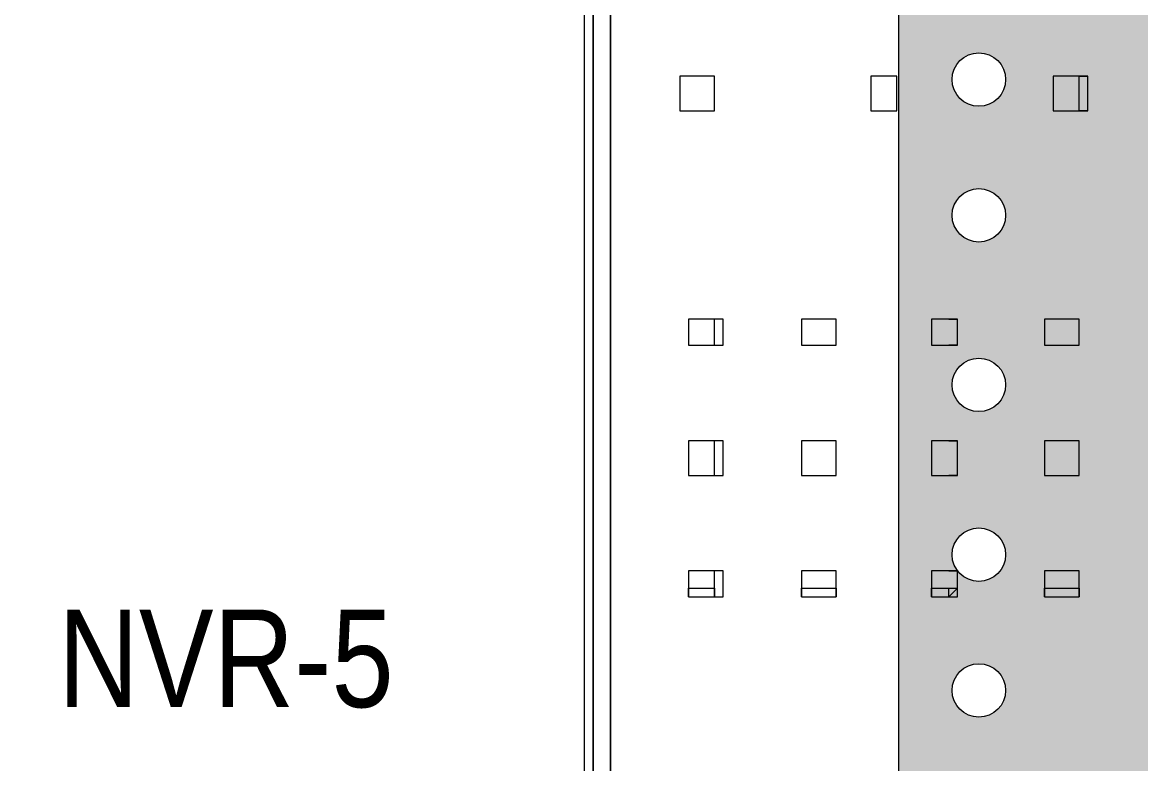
# Model space of a CAD drawing. Header units: millimetres. Extents: x 11706 to 18081, y 7308 to 12674.
# Drawn here: x 16280.9 to 16366.8, y 9024.4 to 9081.3 of the extents above; entities that cross this region are included whole.
import ezdxf
from ezdxf.enums import TextEntityAlignment as Align

# ---------------------------------------------------------------- set-up
doc = ezdxf.new("R2010")
doc.units = ezdxf.units.MM
doc.layers.get('0').update_dxf_attribs({"lineweight": 0})
doc.layers.add('H', color=7, linetype='Continuous')
doc.styles.get("Standard").update_dxf_attribs({"font": 'ARIALN.TTF'})

# ---------------------------------------------------------------- blocks, each defined once
blk = doc.blocks.new('ND-6842')
h = blk.add_hatch(color=9)
h.dxf.hatch_style = 1
h.paths.add_polyline_path([(2857.57, 7259.12), (2257.57, 7259.12), (2257.57, 5286.22), (2857.57, 5286.22)])
h.paths.add_polyline_path([(2807.57, 7209.12), (2807.57, 5336.22), (2307.57, 5336.22), (2307.57, 7209.12)], flags=16)
h = blk.add_hatch(color=9)
h.dxf.hatch_style = 1
h.paths.add_polyline_path([(2782.57, 7209.12), (2807.57, 7209.12), (2807.57, 5336.22), (2782.57, 5336.22)])
h.paths.add_polyline_path([(2792.57, 5345.52, 1), (2787.57, 5345.52, 1)], flags=16)
h.paths.add_polyline_path([(2792.57, 5361.4, 1), (2787.57, 5361.4, 1)], flags=16)
h.paths.add_polyline_path([(2792.57, 5377.27, 1), (2787.57, 5377.27, 1)], flags=16)
h.paths.add_polyline_path([(2792.57, 5389.97, 1), (2787.57, 5389.97, 1)], flags=16)
h.paths.add_polyline_path([(2792.57, 5405.85, 1), (2787.57, 5405.85, 1)], flags=16)
h.paths.add_polyline_path([(2792.57, 5421.72, 1), (2787.57, 5421.72, 1)], flags=16)
h.paths.add_polyline_path([(2792.57, 5434.42, 1), (2787.57, 5434.42, 1)], flags=16)
h.paths.add_polyline_path([(2792.57, 5450.3, 1), (2787.57, 5450.3, 1)], flags=16)
h.paths.add_polyline_path([(2792.57, 5466.17, 1), (2787.57, 5466.17, 1)], flags=16)
h.paths.add_polyline_path([(2792.57, 5478.87, 1), (2787.57, 5478.87, 1)], flags=16)
h.paths.add_polyline_path([(2792.57, 5494.75, 1), (2787.57, 5494.75, 1)], flags=16)
h.paths.add_polyline_path([(2792.57, 5510.62, 1), (2787.57, 5510.62, 1)], flags=16)
h.paths.add_polyline_path([(2792.57, 5523.32, 1), (2787.57, 5523.32, 1)], flags=16)
h.paths.add_polyline_path([(2792.57, 5539.2, 1), (2787.57, 5539.2, 1)], flags=16)
h.paths.add_polyline_path([(2792.57, 5555.07, 1), (2787.57, 5555.07, 1)], flags=16)
h.paths.add_polyline_path([(2792.57, 5567.77, 1), (2787.57, 5567.77, 1)], flags=16)
h.paths.add_polyline_path([(2792.57, 5583.65, 1), (2787.57, 5583.65, 1)], flags=16)
h.paths.add_polyline_path([(2792.57, 5599.52, 1), (2787.57, 5599.52, 1)], flags=16)
h.paths.add_polyline_path([(2792.57, 5612.22, 1), (2787.57, 5612.22, 1)], flags=16)
h.paths.add_polyline_path([(2792.57, 5628.1, 1), (2787.57, 5628.1, 1)], flags=16)
h.paths.add_polyline_path([(2792.57, 5643.97, 1), (2787.57, 5643.97, 1)], flags=16)
h.paths.add_polyline_path([(2792.57, 5656.67, 1), (2787.57, 5656.67, 1)], flags=16)
h.paths.add_polyline_path([(2792.57, 5672.55, 1), (2787.57, 5672.55, 1)], flags=16)
h.paths.add_polyline_path([(2792.57, 5688.42, 1), (2787.57, 5688.42, 1)], flags=16)
h.paths.add_polyline_path([(2792.57, 5701.12, 1), (2787.57, 5701.12, 1)], flags=16)
h.paths.add_polyline_path([(2792.57, 5717, 1), (2787.57, 5717, 1)], flags=16)
h.paths.add_polyline_path([(2792.57, 5732.87, 1), (2787.57, 5732.87, 1)], flags=16)
h.paths.add_polyline_path([(2792.57, 5745.57, 1), (2787.57, 5745.57, 1)], flags=16)
h.paths.add_polyline_path([(2792.57, 5761.45, 1), (2787.57, 5761.45, 1)], flags=16)
h.paths.add_polyline_path([(2792.57, 5777.32, 1), (2787.57, 5777.32, 1)], flags=16)
h.paths.add_polyline_path([(2792.57, 5790.02, 1), (2787.57, 5790.02, 1)], flags=16)
h.paths.add_polyline_path([(2792.57, 5805.9, 1), (2787.57, 5805.9, 1)], flags=16)
h.paths.add_polyline_path([(2792.57, 5821.77, 1), (2787.57, 5821.77, 1)], flags=16)
h.paths.add_polyline_path([(2792.57, 5834.47, 1), (2787.57, 5834.47, 1)], flags=16)
h.paths.add_polyline_path([(2792.57, 5850.35, 1), (2787.57, 5850.35, 1)], flags=16)
h.paths.add_polyline_path([(2792.57, 5866.22, 1), (2787.57, 5866.22, 1)], flags=16)
h.paths.add_polyline_path([(2792.57, 5878.92, 1), (2787.57, 5878.92, 1)], flags=16)
h.paths.add_polyline_path([(2792.57, 5894.8, 1), (2787.57, 5894.8, 1)], flags=16)
h.paths.add_polyline_path([(2792.57, 5910.67, 1), (2787.57, 5910.67, 1)], flags=16)
h.paths.add_polyline_path([(2792.57, 5923.37, 1), (2787.57, 5923.37, 1)], flags=16)
h.paths.add_polyline_path([(2792.57, 5939.25, 1), (2787.57, 5939.25, 1)], flags=16)
h.paths.add_polyline_path([(2792.57, 5955.12, 1), (2787.57, 5955.12, 1)], flags=16)
h.paths.add_polyline_path([(2792.57, 5967.82, 1), (2787.57, 5967.82, 1)], flags=16)
h.paths.add_polyline_path([(2792.57, 5983.7, 1), (2787.57, 5983.7, 1)], flags=16)
h.paths.add_polyline_path([(2792.57, 5999.57, 1), (2787.57, 5999.57, 1)], flags=16)
h.paths.add_polyline_path([(2792.57, 6012.27, 1), (2787.57, 6012.27, 1)], flags=16)
h.paths.add_polyline_path([(2792.57, 6028.15, 1), (2787.57, 6028.15, 1)], flags=16)
h.paths.add_polyline_path([(2792.57, 6044.02, 1), (2787.57, 6044.02, 1)], flags=16)
h.paths.add_polyline_path([(2792.57, 6056.72, 1), (2787.57, 6056.72, 1)], flags=16)
h.paths.add_polyline_path([(2792.57, 6072.6, 1), (2787.57, 6072.6, 1)], flags=16)
h.paths.add_polyline_path([(2792.57, 6088.47, 1), (2787.57, 6088.47, 1)], flags=16)
h.paths.add_polyline_path([(2792.57, 6101.17, 1), (2787.57, 6101.17, 1)], flags=16)
h.paths.add_polyline_path([(2792.57, 6117.05, 1), (2787.57, 6117.05, 1)], flags=16)
h.paths.add_polyline_path([(2792.57, 6132.92, 1), (2787.57, 6132.92, 1)], flags=16)
h.paths.add_polyline_path([(2792.57, 6145.62, 1), (2787.57, 6145.62, 1)], flags=16)
h.paths.add_polyline_path([(2792.57, 6161.5, 1), (2787.57, 6161.5, 1)], flags=16)
h.paths.add_polyline_path([(2792.57, 6177.37, 1), (2787.57, 6177.37, 1)], flags=16)
h.paths.add_polyline_path([(2792.57, 6190.07, 1), (2787.57, 6190.07, 1)], flags=16)
h.paths.add_polyline_path([(2792.57, 6205.95, 1), (2787.57, 6205.95, 1)], flags=16)
h.paths.add_polyline_path([(2792.57, 6221.82, 1), (2787.57, 6221.82, 1)], flags=16)
h.paths.add_polyline_path([(2792.57, 6234.52, 1), (2787.57, 6234.52, 1)], flags=16)
h.paths.add_polyline_path([(2792.57, 6250.4, 1), (2787.57, 6250.4, 1)], flags=16)
h.paths.add_polyline_path([(2792.57, 6266.27, 1), (2787.57, 6266.27, 1)], flags=16)
h.paths.add_polyline_path([(2792.57, 6278.97, 1), (2787.57, 6278.97, 1)], flags=16)
h.paths.add_polyline_path([(2792.57, 6294.85, 1), (2787.57, 6294.85, 1)], flags=16)
h.paths.add_polyline_path([(2792.57, 6310.72, 1), (2787.57, 6310.72, 1)], flags=16)
h.paths.add_polyline_path([(2792.57, 6323.42, 1), (2787.57, 6323.42, 1)], flags=16)
h.paths.add_polyline_path([(2792.57, 6339.3, 1), (2787.57, 6339.3, 1)], flags=16)
h.paths.add_polyline_path([(2792.57, 6355.17, 1), (2787.57, 6355.17, 1)], flags=16)
h.paths.add_polyline_path([(2792.57, 6367.87, 1), (2787.57, 6367.87, 1)], flags=16)
h.paths.add_polyline_path([(2792.57, 6383.75, 1), (2787.57, 6383.75, 1)], flags=16)
h.paths.add_polyline_path([(2792.57, 6399.62, 1), (2787.57, 6399.62, 1)], flags=16)
h.paths.add_polyline_path([(2792.57, 6412.32, 1), (2787.57, 6412.32, 1)], flags=16)
h.paths.add_polyline_path([(2792.57, 6428.2, 1), (2787.57, 6428.2, 1)], flags=16)
h.paths.add_polyline_path([(2792.57, 6444.07, 1), (2787.57, 6444.07, 1)], flags=16)
h.paths.add_polyline_path([(2792.57, 6456.77, 1), (2787.57, 6456.77, 1)], flags=16)
h.paths.add_polyline_path([(2792.57, 6472.65, 1), (2787.57, 6472.65, 1)], flags=16)
h.paths.add_polyline_path([(2792.57, 6488.52, 1), (2787.57, 6488.52, 1)], flags=16)
h.paths.add_polyline_path([(2792.57, 6501.22, 1), (2787.57, 6501.22, 1)], flags=16)
h.paths.add_polyline_path([(2792.57, 6517.1, 1), (2787.57, 6517.1, 1)], flags=16)
h.paths.add_polyline_path([(2792.57, 6532.97, 1), (2787.57, 6532.97, 1)], flags=16)
h.paths.add_polyline_path([(2792.57, 6545.67, 1), (2787.57, 6545.67, 1)], flags=16)
h.paths.add_polyline_path([(2792.57, 6561.55, 1), (2787.57, 6561.55, 1)], flags=16)
h.paths.add_polyline_path([(2792.57, 6577.42, 1), (2787.57, 6577.42, 1)], flags=16)
h.paths.add_polyline_path([(2792.57, 6590.12, 1), (2787.57, 6590.12, 1)], flags=16)
h.paths.add_polyline_path([(2792.57, 6606, 1), (2787.57, 6606, 1)], flags=16)
h.paths.add_polyline_path([(2792.57, 6621.87, 1), (2787.57, 6621.87, 1)], flags=16)
h.paths.add_polyline_path([(2792.57, 6634.57, 1), (2787.57, 6634.57, 1)], flags=16)
h.paths.add_polyline_path([(2792.57, 6650.45, 1), (2787.57, 6650.45, 1)], flags=16)
h.paths.add_polyline_path([(2792.57, 6666.32, 1), (2787.57, 6666.32, 1)], flags=16)
h.paths.add_polyline_path([(2792.57, 6679.02, 1), (2787.57, 6679.02, 1)], flags=16)
h.paths.add_polyline_path([(2792.57, 6694.9, 1), (2787.57, 6694.9, 1)], flags=16)
h.paths.add_polyline_path([(2792.57, 6710.77, 1), (2787.57, 6710.77, 1)], flags=16)
h.paths.add_polyline_path([(2792.57, 6723.47, 1), (2787.57, 6723.47, 1)], flags=16)
h.paths.add_polyline_path([(2792.57, 6739.35, 1), (2787.57, 6739.35, 1)], flags=16)
h.paths.add_polyline_path([(2792.57, 6755.22, 1), (2787.57, 6755.22, 1)], flags=16)
h.paths.add_polyline_path([(2792.57, 6767.92, 1), (2787.57, 6767.92, 1)], flags=16)
h.paths.add_polyline_path([(2792.57, 6783.8, 1), (2787.57, 6783.8, 1)], flags=16)
h.paths.add_polyline_path([(2792.57, 6799.67, 1), (2787.57, 6799.67, 1)], flags=16)
h.paths.add_polyline_path([(2792.57, 6812.37, 1), (2787.57, 6812.37, 1)], flags=16)
h.paths.add_polyline_path([(2792.57, 6828.25, 1), (2787.57, 6828.25, 1)], flags=16)
h.paths.add_polyline_path([(2792.57, 6844.12, 1), (2787.57, 6844.12, 1)], flags=16)
h.paths.add_polyline_path([(2792.57, 6856.82, 1), (2787.57, 6856.82, 1)], flags=16)
h.paths.add_polyline_path([(2792.57, 6872.7, 1), (2787.57, 6872.7, 1)], flags=16)
h.paths.add_polyline_path([(2792.57, 6888.57, 1), (2787.57, 6888.57, 1)], flags=16)
h.paths.add_polyline_path([(2792.57, 6901.27, 1), (2787.57, 6901.27, 1)], flags=16)
h.paths.add_polyline_path([(2792.57, 6917.15, 1), (2787.57, 6917.15, 1)], flags=16)
h.paths.add_polyline_path([(2792.57, 6933.02, 1), (2787.57, 6933.02, 1)], flags=16)
h.paths.add_polyline_path([(2792.57, 6945.72, 1), (2787.57, 6945.72, 1)], flags=16)
h.paths.add_polyline_path([(2792.57, 6961.6, 1), (2787.57, 6961.6, 1)], flags=16)
h.paths.add_polyline_path([(2792.57, 6977.47, 1), (2787.57, 6977.47, 1)], flags=16)
h.paths.add_polyline_path([(2792.57, 6990.17, 1), (2787.57, 6990.17, 1)], flags=16)
h.paths.add_polyline_path([(2792.57, 7006.05, 1), (2787.57, 7006.05, 1)], flags=16)
h.paths.add_polyline_path([(2792.57, 7021.92, 1), (2787.57, 7021.92, 1)], flags=16)
h.paths.add_polyline_path([(2792.57, 7034.62, 1), (2787.57, 7034.62, 1)], flags=16)
h.paths.add_polyline_path([(2792.57, 7050.5, 1), (2787.57, 7050.5, 1)], flags=16)
h.paths.add_polyline_path([(2792.57, 7066.37, 1), (2787.57, 7066.37, 1)], flags=16)
h.paths.add_polyline_path([(2792.57, 7079.07, 1), (2787.57, 7079.07, 1)], flags=16)
h.paths.add_polyline_path([(2792.57, 7094.95, 1), (2787.57, 7094.95, 1)], flags=16)
h.paths.add_polyline_path([(2792.57, 7110.82, 1), (2787.57, 7110.82, 1)], flags=16)
h.paths.add_polyline_path([(2792.57, 7123.52, 1), (2787.57, 7123.52, 1)], flags=16)
h.paths.add_polyline_path([(2792.57, 7139.4, 1), (2787.57, 7139.4, 1)], flags=16)
h.paths.add_polyline_path([(2792.57, 7155.27, 1), (2787.57, 7155.27, 1)], flags=16)
h.paths.add_polyline_path([(2792.57, 7167.97, 1), (2787.57, 7167.97, 1)], flags=16)
h.paths.add_polyline_path([(2792.57, 7183.85, 1), (2787.57, 7183.85, 1)], flags=16)
h.paths.add_polyline_path([(2792.57, 7199.72, 1), (2787.57, 7199.72, 1)], flags=16)
at = {"lineweight": 0}
blk.add_line((2782.57, 7209.12), (2782.57, 5336.22), dxfattribs=at)
for centre in [(2790.07, 6012.27), (2790.07, 5999.57), (2790.07, 5983.7), (2790.07, 5967.82), (2790.07, 5955.12)]:
    blk.add_circle(centre, 2.5, dxfattribs=at)
blk = doc.blocks.new('SRN-4000')
at = {"layer": 'H', "color": 8, "lineweight": 0}
for points in [[(3310.614, -2543.109), (3310.614, -2425.775)], [(3310.614, -2425.775), (3310.614, -2543.109)], [(3308.614, -2541.109), (3308.614, -2426.442)], [(3309.281, -2426.442), (3309.281, -2541.109)], [(3309.281, -2533.775), (3309.281, -2455.109)], [(3309.281, -2529.775), (3309.281, -2457.109)], [(3315.948, -2467.109), (3315.948, -2467.109)], [(3318.614, -2467.109), (3315.948, -2467.109)], [(3315.948, -2467.109), (3315.948, -2467.109)], [(3315.948, -2467.109), (3315.948, -2469.775)], [(3315.948, -2467.109), (3315.948, -2467.109)], [(3315.948, -2467.109), (3315.948, -2467.109)], [(3318.614, -2467.109), (3315.948, -2467.109)], [(3315.948, -2467.109), (3315.948, -2469.775)], [(3318.614, -2467.109), (3315.948, -2467.109)], [(3315.948, -2467.109), (3315.948, -2469.775)], [(3318.614, -2467.109), (3318.614, -2467.109)], [(3318.614, -2467.109), (3318.614, -2467.109)], [(3318.614, -2469.775), (3318.614, -2467.109)], [(3318.614, -2467.109), (3318.614, -2467.109)], [(3318.614, -2469.775), (3318.614, -2467.109)], [(3318.614, -2467.109), (3318.614, -2467.109)], [(3318.614, -2469.775), (3318.614, -2467.109)], [(3332.614, -2467.109), (3330.614, -2467.109)], [(3330.614, -2467.109), (3330.614, -2467.109)], [(3330.614, -2467.109), (3330.614, -2467.109)], [(3330.614, -2467.109), (3330.614, -2467.109)], [(3330.614, -2467.109), (3330.614, -2469.775)], [(3330.614, -2467.109), (3330.614, -2469.775)], [(3332.614, -2467.109), (3330.614, -2467.109)], [(3330.614, -2467.109), (3330.614, -2467.109)], [(3332.614, -2467.109), (3330.614, -2467.109)], [(3330.614, -2467.109), (3330.614, -2469.775)], [(3332.614, -2467.109), (3332.614, -2467.109)], [(3332.614, -2467.109), (3332.614, -2467.109)], [(3332.614, -2469.775), (3332.614, -2467.109)], [(3332.614, -2467.109), (3332.614, -2467.109)], [(3332.614, -2467.109), (3332.614, -2467.109)], [(3332.614, -2469.775), (3332.614, -2467.109)], [(3332.614, -2469.775), (3332.614, -2467.109)], [(3344.614, -2467.109), (3344.614, -2467.109)], [(3344.614, -2467.109), (3344.614, -2467.109)], [(3346.614, -2467.109), (3344.614, -2467.109)], [(3344.614, -2467.109), (3344.614, -2469.775)], [(3344.614, -2467.109), (3344.614, -2467.109)], [(3344.614, -2467.109), (3344.614, -2467.109)], [(3346.614, -2467.109), (3344.614, -2467.109)], [(3344.614, -2467.109), (3344.614, -2469.775)], [(3347.281, -2467.109), (3344.614, -2467.109)], [(3344.614, -2467.109), (3344.614, -2469.775)], [(3346.614, -2467.109), (3346.614, -2467.109)], [(3346.614, -2467.109), (3346.614, -2467.109)], [(3346.614, -2469.775), (3346.614, -2467.109)], [(3347.281, -2467.109), (3346.614, -2467.109)], [(3346.614, -2467.109), (3347.281, -2467.109)], [(3347.281, -2469.775), (3347.281, -2467.109)], [(3347.281, -2469.775), (3347.281, -2467.109)], [(3315.948, -2469.775), (3315.948, -2469.775)], [(3315.948, -2469.775), (3315.948, -2469.775)], [(3315.948, -2469.775), (3318.614, -2469.775)], [(3315.948, -2469.775), (3315.948, -2469.775)], [(3315.948, -2469.775), (3318.614, -2469.775)], [(3315.948, -2469.775), (3315.948, -2469.775)], [(3315.948, -2469.775), (3318.614, -2469.775)], [(3318.614, -2469.775), (3318.614, -2469.775)], [(3318.614, -2469.775), (3318.614, -2469.775)], [(3318.614, -2469.775), (3318.614, -2469.775)], [(3318.614, -2469.775), (3318.614, -2469.775)], [(3330.614, -2469.775), (3330.614, -2469.775)], [(3330.614, -2469.775), (3332.614, -2469.775)], [(3330.614, -2469.775), (3330.614, -2469.775)], [(3330.614, -2469.775), (3330.614, -2469.775)], [(3330.614, -2469.775), (3332.614, -2469.775)], [(3330.614, -2469.775), (3330.614, -2469.775)], [(3330.614, -2469.775), (3332.614, -2469.775)], [(3332.614, -2469.775), (3332.614, -2469.775)], [(3332.614, -2469.775), (3332.614, -2469.775)], [(3332.614, -2469.775), (3332.614, -2469.775)], [(3332.614, -2469.775), (3332.614, -2469.775)], [(3344.614, -2469.775), (3344.614, -2469.775)], [(3344.614, -2469.775), (3346.614, -2469.775)], [(3344.614, -2469.775), (3344.614, -2469.775)], [(3344.614, -2469.775), (3344.614, -2469.775)], [(3344.614, -2469.775), (3346.614, -2469.775)], [(3344.614, -2469.775), (3344.614, -2469.775)], [(3344.614, -2469.775), (3347.281, -2469.775)], [(3346.614, -2469.775), (3346.614, -2469.775)], [(3346.614, -2469.775), (3346.614, -2469.775)], [(3346.614, -2469.775), (3347.281, -2469.775)], [(3347.281, -2469.775), (3346.614, -2469.775)], [(3316.614, -2485.775), (3316.614, -2487.775)], [(3316.614, -2485.775), (3316.614, -2485.775)], [(3318.614, -2485.775), (3316.614, -2485.775)], [(3316.614, -2485.775), (3316.614, -2485.775)], [(3316.614, -2485.775), (3316.614, -2487.775)], [(3316.614, -2485.775), (3316.614, -2485.775)], [(3318.614, -2485.775), (3316.614, -2485.775)], [(3316.614, -2485.775), (3316.614, -2485.775)], [(3319.281, -2485.775), (3316.614, -2485.775)], [(3316.614, -2485.775), (3316.614, -2487.775)], [(3318.614, -2485.775), (3318.614, -2485.775)], [(3318.614, -2487.775), (3318.614, -2485.775)], [(3318.614, -2485.775), (3318.614, -2485.775)], [(3318.614, -2485.775), (3318.614, -2485.775)], [(3318.614, -2487.775), (3318.614, -2485.775)], [(3318.614, -2485.775), (3318.614, -2485.775)], [(3319.281, -2487.775), (3319.281, -2485.775)], [(3325.281, -2485.775), (3325.281, -2485.775)], [(3325.281, -2485.775), (3325.281, -2485.775)], [(3327.948, -2485.775), (3325.281, -2485.775)], [(3325.281, -2485.775), (3325.281, -2487.775)], [(3325.281, -2485.775), (3325.281, -2485.775)], [(3325.281, -2485.775), (3325.281, -2487.775)], [(3325.281, -2485.775), (3325.281, -2485.775)], [(3327.948, -2485.775), (3325.281, -2485.775)], [(3327.948, -2485.775), (3325.281, -2485.775)], [(3325.281, -2485.775), (3325.281, -2487.775)], [(3327.948, -2487.775), (3327.948, -2485.775)], [(3327.948, -2485.775), (3327.948, -2485.775)], [(3327.948, -2487.775), (3327.948, -2485.775)], [(3327.948, -2485.775), (3327.948, -2485.775)], [(3327.948, -2485.775), (3327.948, -2485.775)], [(3327.948, -2485.775), (3327.948, -2485.775)], [(3327.948, -2487.775), (3327.948, -2485.775)], [(3336.614, -2485.775), (3335.281, -2485.775)], [(3335.281, -2485.775), (3335.281, -2485.775)], [(3335.281, -2485.775), (3335.281, -2485.775)], [(3335.281, -2485.775), (3335.281, -2487.775)], [(3335.281, -2485.775), (3335.281, -2485.775)], [(3335.281, -2485.775), (3335.281, -2485.775)], [(3335.281, -2485.775), (3335.281, -2487.775)], [(3336.614, -2485.775), (3335.281, -2485.775)], [(3337.281, -2485.775), (3335.281, -2485.775)], [(3335.281, -2485.775), (3335.281, -2487.775)], [(3337.281, -2485.775), (3336.614, -2485.775)], [(3336.614, -2485.775), (3336.614, -2485.775)], [(3336.614, -2485.775), (3337.281, -2485.775)], [(3337.281, -2487.775), (3337.281, -2485.775)], [(3337.281, -2485.775), (3337.281, -2485.775)], [(3337.281, -2487.775), (3337.281, -2485.775)], [(3337.281, -2487.775), (3337.281, -2485.775)], [(3343.948, -2485.775), (3343.948, -2485.775)], [(3346.614, -2485.775), (3343.948, -2485.775)], [(3343.948, -2485.775), (3343.948, -2485.775)], [(3343.948, -2485.775), (3343.948, -2487.775)], [(3343.948, -2485.775), (3343.948, -2485.775)], [(3346.614, -2485.775), (3343.948, -2485.775)], [(3343.948, -2485.775), (3343.948, -2485.775)], [(3343.948, -2485.775), (3343.948, -2487.775)], [(3346.614, -2485.775), (3343.948, -2485.775)], [(3343.948, -2485.775), (3343.948, -2487.775)], [(3346.614, -2485.775), (3346.614, -2485.775)], [(3346.614, -2485.775), (3346.614, -2485.775)], [(3346.614, -2487.775), (3346.614, -2485.775)], [(3346.614, -2485.775), (3346.614, -2485.775)], [(3346.614, -2485.775), (3346.614, -2485.775)], [(3346.614, -2487.775), (3346.614, -2485.775)], [(3346.614, -2487.775), (3346.614, -2485.775)], [(3316.614, -2487.775), (3316.614, -2487.775)], [(3316.614, -2487.775), (3318.614, -2487.775)], [(3316.614, -2487.775), (3316.614, -2487.775)], [(3316.614, -2487.775), (3318.614, -2487.775)], [(3316.614, -2487.775), (3316.614, -2487.775)], [(3316.614, -2487.775), (3316.614, -2487.775)], [(3316.614, -2487.775), (3319.281, -2487.775)], [(3318.614, -2487.775), (3318.614, -2487.775)], [(3318.614, -2487.775), (3318.614, -2487.775)], [(3318.614, -2487.775), (3318.614, -2487.775)], [(3318.614, -2487.775), (3318.614, -2487.775)], [(3325.281, -2487.775), (3325.281, -2487.775)], [(3325.281, -2487.775), (3327.948, -2487.775)], [(3325.281, -2487.775), (3325.281, -2487.775)], [(3325.281, -2487.775), (3325.281, -2487.775)], [(3325.281, -2487.775), (3327.948, -2487.775)], [(3325.281, -2487.775), (3325.281, -2487.775)], [(3325.281, -2487.775), (3327.948, -2487.775)], [(3327.948, -2487.775), (3327.948, -2487.775)], [(3327.948, -2487.775), (3327.948, -2487.775)], [(3327.948, -2487.775), (3327.948, -2487.775)], [(3327.948, -2487.775), (3327.948, -2487.775)], [(3335.281, -2487.775), (3335.281, -2487.775)], [(3335.281, -2487.775), (3335.281, -2487.775)], [(3335.281, -2487.775), (3336.614, -2487.775)], [(3335.281, -2487.775), (3335.281, -2487.775)], [(3335.281, -2487.775), (3335.281, -2487.775)], [(3335.281, -2487.775), (3336.614, -2487.775)], [(3335.281, -2487.775), (3337.281, -2487.775)], [(3336.614, -2487.775), (3337.281, -2487.775)], [(3336.614, -2487.775), (3336.614, -2487.775)], [(3337.281, -2487.775), (3336.614, -2487.775)], [(3337.281, -2487.775), (3337.281, -2487.775)], [(3343.948, -2487.775), (3343.948, -2487.775)], [(3343.948, -2487.775), (3346.614, -2487.775)], [(3343.948, -2487.775), (3343.948, -2487.775)], [(3343.948, -2487.775), (3343.948, -2487.775)], [(3343.948, -2487.775), (3346.614, -2487.775)], [(3343.948, -2487.775), (3343.948, -2487.775)], [(3343.948, -2487.775), (3346.614, -2487.775)], [(3346.614, -2487.775), (3346.614, -2487.775)], [(3346.614, -2487.775), (3346.614, -2487.775)], [(3346.614, -2487.775), (3346.614, -2487.775)], [(3346.614, -2487.775), (3346.614, -2487.775)], [(3316.614, -2495.109), (3316.614, -2497.775)], [(3318.614, -2495.109), (3316.614, -2495.109)], [(3316.614, -2495.109), (3316.614, -2495.109)], [(3316.614, -2495.109), (3316.614, -2495.109)], [(3316.614, -2495.109), (3316.614, -2497.775)], [(3318.614, -2495.109), (3316.614, -2495.109)], [(3316.614, -2495.109), (3316.614, -2495.109)], [(3316.614, -2495.109), (3316.614, -2495.109)], [(3319.281, -2495.109), (3316.614, -2495.109)], [(3316.614, -2495.109), (3316.614, -2497.775)], [(3318.614, -2495.109), (3318.614, -2495.109)], [(3318.614, -2497.775), (3318.614, -2495.109)], [(3318.614, -2495.109), (3318.614, -2495.109)], [(3318.614, -2497.775), (3318.614, -2495.109)], [(3318.614, -2495.109), (3318.614, -2495.109)], [(3318.614, -2495.109), (3318.614, -2495.109)], [(3319.281, -2497.775), (3319.281, -2495.109)], [(3325.281, -2495.109), (3325.281, -2495.109)], [(3325.281, -2495.109), (3325.281, -2497.775)], [(3327.948, -2495.109), (3325.281, -2495.109)], [(3325.281, -2495.109), (3325.281, -2495.109)], [(3325.281, -2495.109), (3325.281, -2497.775)], [(3325.281, -2495.109), (3325.281, -2495.109)], [(3327.948, -2495.109), (3325.281, -2495.109)], [(3325.281, -2495.109), (3325.281, -2495.109)], [(3327.948, -2495.109), (3325.281, -2495.109)], [(3325.281, -2495.109), (3325.281, -2497.775)], [(3327.948, -2495.109), (3327.948, -2495.109)], [(3327.948, -2497.775), (3327.948, -2495.109)], [(3327.948, -2495.109), (3327.948, -2495.109)], [(3327.948, -2497.775), (3327.948, -2495.109)], [(3327.948, -2495.109), (3327.948, -2495.109)], [(3327.948, -2495.109), (3327.948, -2495.109)], [(3327.948, -2497.775), (3327.948, -2495.109)], [(3335.281, -2495.109), (3335.281, -2495.109)], [(3335.281, -2495.109), (3335.281, -2495.109)], [(3335.281, -2495.109), (3335.281, -2497.775)], [(3336.614, -2495.109), (3335.281, -2495.109)], [(3335.281, -2495.109), (3335.281, -2497.775)], [(3335.281, -2495.109), (3335.281, -2495.109)], [(3335.281, -2495.109), (3335.281, -2495.109)], [(3336.614, -2495.109), (3335.281, -2495.109)], [(3337.281, -2495.109), (3335.281, -2495.109)], [(3335.281, -2495.109), (3335.281, -2497.775)], [(3337.281, -2495.109), (3336.614, -2495.109)], [(3336.614, -2495.109), (3337.281, -2495.109)], [(3336.614, -2495.109), (3336.614, -2495.109)], [(3337.281, -2497.775), (3337.281, -2495.109)], [(3337.281, -2497.775), (3337.281, -2495.109)], [(3337.281, -2495.109), (3337.281, -2495.109)], [(3337.281, -2497.775), (3337.281, -2495.109)], [(3343.948, -2495.109), (3343.948, -2495.109)], [(3346.614, -2495.109), (3343.948, -2495.109)], [(3343.948, -2495.109), (3343.948, -2497.775)], [(3343.948, -2495.109), (3343.948, -2495.109)], [(3343.948, -2495.109), (3343.948, -2495.109)], [(3343.948, -2495.109), (3343.948, -2497.775)], [(3343.948, -2495.109), (3343.948, -2495.109)], [(3346.614, -2495.109), (3343.948, -2495.109)], [(3346.614, -2495.109), (3343.948, -2495.109)], [(3343.948, -2495.109), (3343.948, -2497.775)], [(3346.614, -2495.109), (3346.614, -2495.109)], [(3346.614, -2497.775), (3346.614, -2495.109)], [(3346.614, -2495.109), (3346.614, -2495.109)], [(3346.614, -2495.109), (3346.614, -2495.109)], [(3346.614, -2495.109), (3346.614, -2495.109)], [(3346.614, -2497.775), (3346.614, -2495.109)], [(3346.614, -2497.775), (3346.614, -2495.109)], [(3316.614, -2497.775), (3318.614, -2497.775)], [(3316.614, -2497.775), (3316.614, -2497.775)], [(3316.614, -2497.775), (3316.614, -2497.775)], [(3316.614, -2497.775), (3318.614, -2497.775)], [(3316.614, -2497.775), (3316.614, -2497.775)], [(3316.614, -2497.775), (3316.614, -2497.775)], [(3316.614, -2497.775), (3319.281, -2497.775)], [(3318.614, -2497.775), (3318.614, -2497.775)], [(3318.614, -2497.775), (3318.614, -2497.775)], [(3318.614, -2497.775), (3318.614, -2497.775)], [(3318.614, -2497.775), (3318.614, -2497.775)], [(3325.281, -2497.775), (3327.948, -2497.775)], [(3325.281, -2497.775), (3325.281, -2497.775)], [(3325.281, -2497.775), (3325.281, -2497.775)], [(3325.281, -2497.775), (3325.281, -2497.775)], [(3325.281, -2497.775), (3327.948, -2497.775)], [(3325.281, -2497.775), (3325.281, -2497.775)], [(3325.281, -2497.775), (3327.948, -2497.775)], [(3327.948, -2497.775), (3327.948, -2497.775)], [(3327.948, -2497.775), (3327.948, -2497.775)], [(3327.948, -2497.775), (3327.948, -2497.775)], [(3327.948, -2497.775), (3327.948, -2497.775)], [(3335.281, -2497.775), (3336.614, -2497.775)], [(3335.281, -2497.775), (3335.281, -2497.775)], [(3335.281, -2497.775), (3335.281, -2497.775)], [(3335.281, -2497.775), (3336.614, -2497.775)], [(3335.281, -2497.775), (3335.281, -2497.775)], [(3335.281, -2497.775), (3335.281, -2497.775)], [(3335.281, -2497.775), (3337.281, -2497.775)], [(3336.614, -2497.775), (3337.281, -2497.775)], [(3337.281, -2497.775), (3336.614, -2497.775)], [(3336.614, -2497.775), (3336.614, -2497.775)], [(3337.281, -2497.775), (3337.281, -2497.775)], [(3343.948, -2497.775), (3343.948, -2497.775)], [(3343.948, -2497.775), (3346.614, -2497.775)], [(3343.948, -2497.775), (3343.948, -2497.775)], [(3343.948, -2497.775), (3343.948, -2497.775)], [(3343.948, -2497.775), (3346.614, -2497.775)], [(3343.948, -2497.775), (3343.948, -2497.775)], [(3343.948, -2497.775), (3346.614, -2497.775)], [(3346.614, -2497.775), (3346.614, -2497.775)], [(3346.614, -2497.775), (3346.614, -2497.775)], [(3346.614, -2497.775), (3346.614, -2497.775)], [(3346.614, -2497.775), (3346.614, -2497.775)], [(3316.614, -2505.109), (3316.614, -2505.109)], [(3318.614, -2505.109), (3316.614, -2505.109)], [(3316.614, -2505.109), (3316.614, -2505.109)], [(3316.614, -2505.109), (3316.614, -2506.442)], [(3316.614, -2505.109), (3316.614, -2505.109)], [(3316.614, -2505.109), (3316.614, -2506.442)], [(3316.614, -2505.109), (3316.614, -2505.109)], [(3318.614, -2505.109), (3316.614, -2505.109)], [(3319.281, -2505.109), (3316.614, -2505.109)], [(3316.614, -2505.109), (3316.614, -2507.109)], [(3318.614, -2505.109), (3318.614, -2505.109)], [(3318.614, -2505.109), (3318.614, -2505.109)], [(3318.614, -2505.109), (3318.614, -2505.109)], [(3318.614, -2506.442), (3318.614, -2505.109)], [(3318.614, -2505.109), (3318.614, -2505.109)], [(3318.614, -2506.442), (3318.614, -2505.109)], [(3319.281, -2507.109), (3319.281, -2505.109)], [(3325.281, -2505.109), (3325.281, -2505.109)], [(3327.948, -2505.109), (3325.281, -2505.109)], [(3325.281, -2505.109), (3325.281, -2506.442)], [(3327.948, -2505.109), (3325.281, -2505.109)], [(3325.281, -2505.109), (3325.281, -2505.109)], [(3325.281, -2505.109), (3325.281, -2506.442)], [(3325.281, -2505.109), (3325.281, -2505.109)], [(3325.281, -2505.109), (3325.281, -2505.109)], [(3327.948, -2505.109), (3325.281, -2505.109)], [(3325.281, -2505.109), (3325.281, -2507.109)], [(3327.948, -2506.442), (3327.948, -2505.109)], [(3327.948, -2505.109), (3327.948, -2505.109)], [(3327.948, -2506.442), (3327.948, -2505.109)], [(3327.948, -2505.109), (3327.948, -2505.109)], [(3327.948, -2505.109), (3327.948, -2505.109)], [(3327.948, -2505.109), (3327.948, -2505.109)], [(3327.948, -2507.109), (3327.948, -2505.109)], [(3335.281, -2505.109), (3335.281, -2505.109)], [(3335.281, -2505.109), (3335.281, -2506.442)], [(3336.614, -2505.109), (3335.281, -2505.109)], [(3336.614, -2505.109), (3335.281, -2505.109)], [(3335.281, -2505.109), (3335.281, -2505.109)], [(3335.281, -2505.109), (3335.281, -2506.442)], [(3335.281, -2505.109), (3335.281, -2505.109)], [(3335.281, -2505.109), (3335.281, -2505.109)], [(3337.281, -2505.109), (3335.281, -2505.109)], [(3335.281, -2505.109), (3335.281, -2507.109)], [(3336.614, -2505.109), (3337.281, -2505.109)], [(3337.281, -2505.109), (3336.614, -2505.109)], [(3336.614, -2505.109), (3336.614, -2505.109)], [(3337.281, -2506.442), (3337.281, -2505.109)], [(3337.281, -2506.442), (3337.281, -2505.109)], [(3337.281, -2505.109), (3337.281, -2505.109)], [(3337.281, -2507.109), (3337.281, -2505.109)], [(3343.948, -2505.109), (3343.948, -2505.109)], [(3346.614, -2505.109), (3343.948, -2505.109)], [(3343.948, -2505.109), (3343.948, -2505.109)], [(3343.948, -2505.109), (3343.948, -2506.442)], [(3343.948, -2505.109), (3343.948, -2505.109)], [(3343.948, -2505.109), (3343.948, -2505.109)], [(3346.614, -2505.109), (3343.948, -2505.109)], [(3343.948, -2505.109), (3343.948, -2506.442)], [(3346.614, -2505.109), (3343.948, -2505.109)], [(3343.948, -2505.109), (3343.948, -2507.109)], [(3346.614, -2505.109), (3346.614, -2505.109)], [(3346.614, -2505.109), (3346.614, -2505.109)], [(3346.614, -2506.442), (3346.614, -2505.109)], [(3346.614, -2505.109), (3346.614, -2505.109)], [(3346.614, -2505.109), (3346.614, -2505.109)], [(3346.614, -2506.442), (3346.614, -2505.109)], [(3346.614, -2507.109), (3346.614, -2505.109)], [(3316.614, -2506.442), (3316.614, -2506.442)], [(3316.614, -2506.442), (3316.614, -2507.109)], [(3316.614, -2506.442), (3316.614, -2506.442)], [(3316.614, -2506.442), (3318.614, -2506.442)], [(3316.614, -2507.109), (3316.614, -2506.442)], [(3318.614, -2506.442), (3318.614, -2506.442)], [(3318.614, -2507.109), (3318.614, -2506.442)], [(3318.614, -2506.442), (3318.614, -2506.442)], [(3318.614, -2506.442), (3318.614, -2507.109)], [(3325.281, -2507.109), (3325.281, -2506.442)], [(3325.281, -2506.442), (3325.281, -2506.442)], [(3325.281, -2506.442), (3327.948, -2506.442)], [(3325.281, -2506.442), (3325.281, -2507.109)], [(3325.281, -2506.442), (3325.281, -2506.442)], [(3327.948, -2506.442), (3327.948, -2507.109)], [(3327.948, -2506.442), (3327.948, -2506.442)], [(3327.948, -2507.109), (3327.948, -2506.442)], [(3327.948, -2506.442), (3327.948, -2506.442)], [(3335.281, -2507.109), (3335.281, -2506.442)], [(3335.281, -2506.442), (3336.614, -2506.442)], [(3335.281, -2506.442), (3335.281, -2507.109)], [(3335.281, -2506.442), (3335.281, -2506.442)], [(3335.281, -2506.442), (3335.281, -2506.442)], [(3337.281, -2506.442), (3336.614, -2507.109)], [(3336.614, -2507.109), (3336.614, -2506.442)], [(3336.614, -2506.442), (3337.281, -2506.442)], [(3337.281, -2506.442), (3337.281, -2506.442)], [(3343.948, -2506.442), (3343.948, -2506.442)], [(3343.948, -2506.442), (3346.614, -2506.442)], [(3343.948, -2506.442), (3343.948, -2506.442)], [(3343.948, -2506.442), (3343.948, -2507.109)], [(3343.948, -2507.109), (3343.948, -2506.442)], [(3346.614, -2506.442), (3346.614, -2506.442)], [(3346.614, -2506.442), (3346.614, -2506.442)], [(3346.614, -2507.109), (3346.614, -2506.442)], [(3346.614, -2506.442), (3346.614, -2507.109)], [(3316.614, -2507.109), (3318.614, -2507.109)], [(3316.614, -2507.109), (3319.281, -2507.109)], [(3325.281, -2507.109), (3327.948, -2507.109)], [(3325.281, -2507.109), (3327.948, -2507.109)], [(3335.281, -2507.109), (3336.614, -2507.109)], [(3335.281, -2507.109), (3337.281, -2507.109)], [(3343.948, -2507.109), (3346.614, -2507.109)], [(3343.948, -2507.109), (3346.614, -2507.109)]]:
    blk.add_lwpolyline(points, dxfattribs=at)

msp = doc.modelspace()

# ---------------------------------------------------------------- block references
at = {"color": 1, "xscale": 0.8213333333333326, "yscale": 0.8213333333333326, "zscale": 0.8213333333333326}
msp.add_blockref('ND-6842', (14062.825, 4138.853), dxfattribs=at)
msp.add_blockref('SRN-4000', (13015.494, 11544.291))

# ---------------------------------------------------------------- texts
at = {"color": 6}
msp.add_text('NVR-5', height=7.5, dxfattribs=at).set_placement((16296.582, 9028.707), align=Align.CENTER)

doc.saveas('drawing.dxf')
